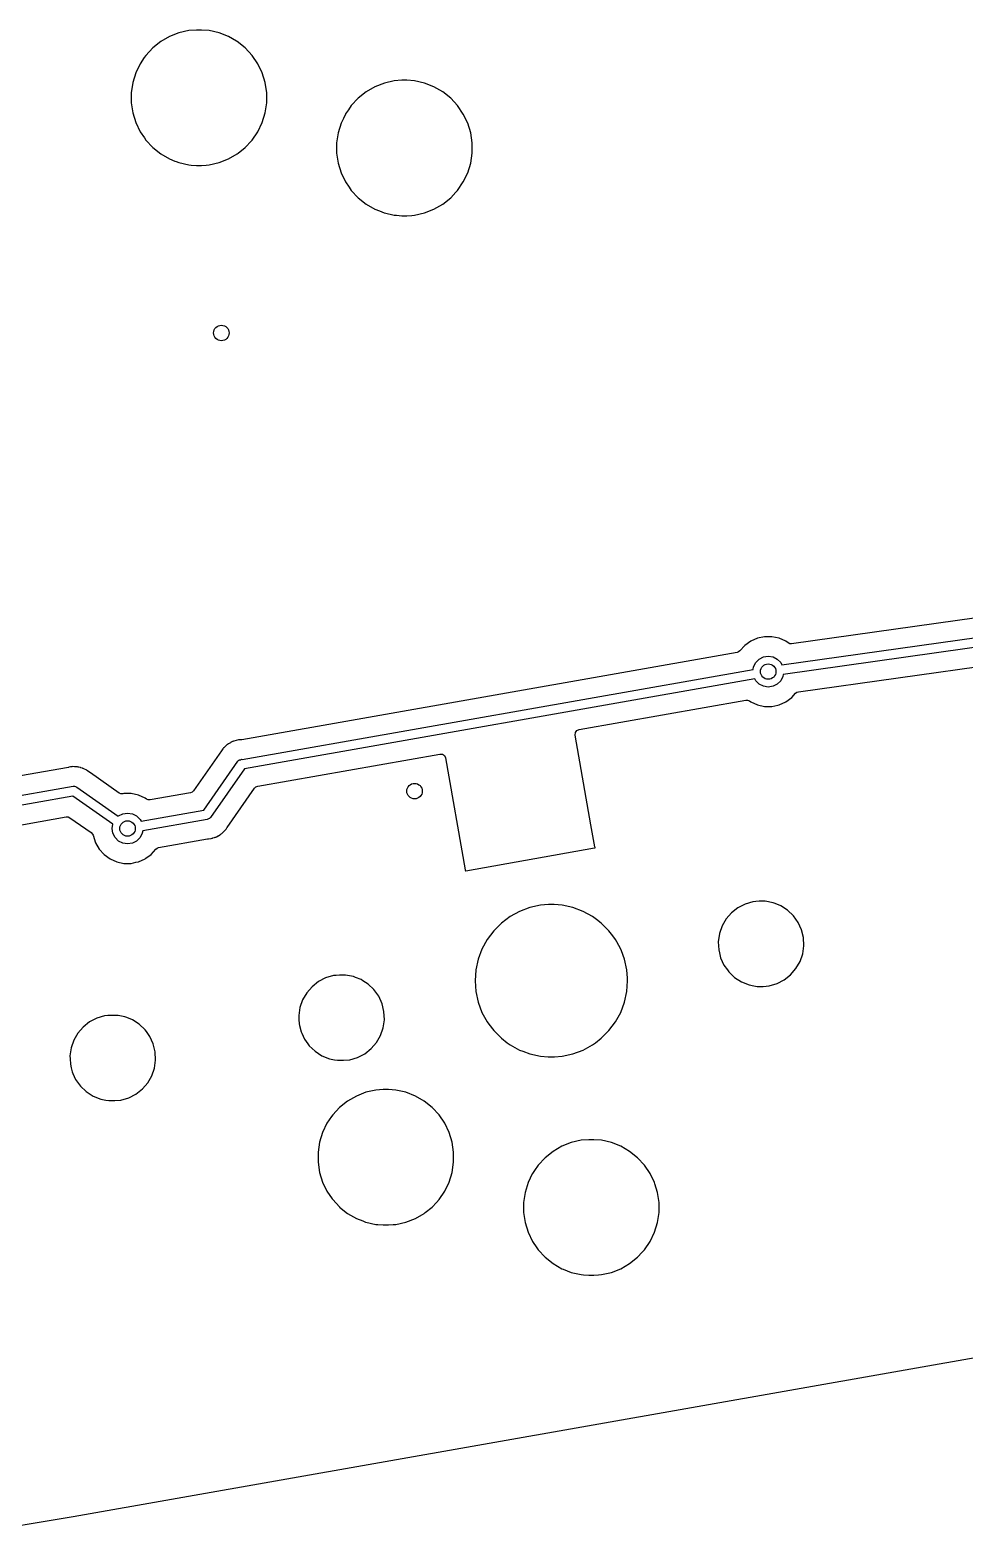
# Model space of a CAD drawing. Extents: x 1.95 to 9.87, y -5.96 to -1.39.
# Drawn here: x 6.896 to 7.847, y -5.902 to -4.376 of the extents above; entities that cross this region are included whole.
import ezdxf

# ---------------------------------------------------------------- set-up
doc = ezdxf.new("R2010")
doc.units = 0
doc.header["$MEASUREMENT"] = 0
doc.layers.add('BLACK', color=7, linetype='CONTINUOUS')

msp = doc.modelspace()

# ---------------------------------------------------------------- linework, layer by layer
at = {"layer": 'BLACK', "linetype": 'CONTINUOUS'}
for p, q in [((7.04761, -4.37862), (7.03799, -4.38239)), ((7.05768, -4.37632), (7.04761, -4.37862)), ((7.0654, -4.37574), (7.05768, -4.37632)), ((7.07056, -4.37574), (7.0654, -4.37574)), ((7.0654, -4.37574), (7.0654, -4.37574)), ((7.07828, -4.37632), (7.07056, -4.37574)), ((7.07056, -4.37574), (7.07056, -4.37574)), ((7.08835, -4.37862), (7.07828, -4.37632)), ((7.09797, -4.38239), (7.08835, -4.37862)), ((7.02097, -4.394), (7.01395, -4.40157)), ((7.02905, -4.38756), (7.02097, -4.394)), ((7.03799, -4.38239), (7.02905, -4.38756)), ((7.10605, -4.38706), (7.09797, -4.38239)), ((7.10691, -4.38756), (7.10605, -4.38706)), ((7.11499, -4.394), (7.10691, -4.38756)), ((7.10691, -4.38756), (7.10691, -4.38756)), ((7.12201, -4.40157), (7.11499, -4.394)), ((7.11499, -4.394), (7.11499, -4.394)), ((7.11499, -4.394), (7.11499, -4.394)), ((7.00813, -4.4101), (7.00365, -4.41941)), ((7.01238, -4.40386), (7.00813, -4.4101)), ((7.01395, -4.40157), (7.01238, -4.40386)), ((7.12783, -4.4101), (7.12201, -4.40157)), ((7.12201, -4.40157), (7.12201, -4.40157)), ((7.12201, -4.40157), (7.12201, -4.40157)), ((7.13231, -4.41941), (7.12783, -4.4101)), ((7.00365, -4.41941), (7.0006, -4.42928)), ((7.13536, -4.42928), (7.13231, -4.41941)), ((7.0006, -4.42928), (6.99906, -4.4395)), ((6.99906, -4.4395), (6.99906, -4.44982)), ((7.1369, -4.4395), (7.13536, -4.42928)), ((7.1369, -4.44982), (7.1369, -4.4395)), ((7.23795, -4.43867), (7.22987, -4.44511)), ((7.24689, -4.43351), (7.23795, -4.43867)), ((7.25651, -4.42974), (7.24689, -4.43351)), ((7.26658, -4.42744), (7.25651, -4.42974)), ((7.2743, -4.42686), (7.26658, -4.42744)), ((7.27946, -4.42686), (7.2743, -4.42686)), ((7.2743, -4.42686), (7.2743, -4.42686)), ((7.28718, -4.42744), (7.27946, -4.42686)), ((7.27946, -4.42686), (7.27946, -4.42686)), ((7.29725, -4.42974), (7.28718, -4.42744)), ((7.30687, -4.43351), (7.29725, -4.42974)), ((7.31581, -4.43867), (7.30687, -4.43351)), ((7.32389, -4.44511), (7.31581, -4.43867)), ((7.31581, -4.43867), (7.31581, -4.43867)), ((6.99906, -4.44982), (7.0006, -4.46004)), ((7.13536, -4.46004), (7.1369, -4.44982)), ((7.22285, -4.45269), (7.21993, -4.45697)), ((7.22987, -4.44511), (7.22285, -4.45269)), ((7.33091, -4.45269), (7.32389, -4.44511)), ((7.32389, -4.44511), (7.32389, -4.44511)), ((7.32389, -4.44511), (7.32389, -4.44511)), ((7.33673, -4.46122), (7.33091, -4.45269)), ((7.33091, -4.45269), (7.33091, -4.45269)), ((7.33091, -4.45269), (7.33091, -4.45269)), ((7.0006, -4.46004), (7.00365, -4.46991)), ((7.00365, -4.46991), (7.00813, -4.47922)), ((7.12783, -4.47922), (7.13231, -4.46991)), ((7.13231, -4.46991), (7.13536, -4.46004)), ((7.21255, -4.47053), (7.2095, -4.4804)), ((7.21477, -4.46591), (7.21255, -4.47053)), ((7.21703, -4.46122), (7.21477, -4.46591)), ((7.21709, -4.46113), (7.21703, -4.46122)), ((7.21993, -4.45697), (7.21709, -4.46113)), ((7.34121, -4.47053), (7.33673, -4.46122)), ((7.34426, -4.4804), (7.34121, -4.47053)), ((7.00813, -4.47922), (7.01246, -4.48558)), ((7.01246, -4.48558), (7.01395, -4.48775)), ((7.12201, -4.48775), (7.12783, -4.47922)), ((7.2095, -4.4804), (7.20796, -4.49061)), ((7.3458, -4.49061), (7.34426, -4.4804)), ((7.01395, -4.48775), (7.02097, -4.49532)), ((7.02097, -4.49532), (7.02097, -4.49532)), ((7.02097, -4.49532), (7.02905, -4.50176)), ((7.02905, -4.50176), (7.03799, -4.50693)), ((7.09797, -4.50693), (7.10691, -4.50176)), ((7.10691, -4.50176), (7.10794, -4.50094)), ((7.10794, -4.50094), (7.11499, -4.49532)), ((7.11499, -4.49532), (7.12132, -4.4885)), ((7.12132, -4.4885), (7.12201, -4.48775)), ((7.12201, -4.48775), (7.12201, -4.48775)), ((7.12201, -4.48775), (7.12201, -4.48775)), ((7.20796, -4.49061), (7.20796, -4.50094)), ((7.20796, -4.50094), (7.2095, -4.51115)), ((7.34426, -4.51115), (7.3458, -4.50094)), ((7.3458, -4.50094), (7.3458, -4.49061)), ((7.03799, -4.50693), (7.04337, -4.50903)), ((7.04337, -4.50903), (7.04465, -4.50954)), ((7.04465, -4.50954), (7.04761, -4.5107)), ((7.04761, -4.5107), (7.05768, -4.513)), ((7.05768, -4.513), (7.05989, -4.51316)), ((7.05989, -4.51316), (7.0654, -4.51358)), ((7.0654, -4.51358), (7.0654, -4.51358)), ((7.0654, -4.51358), (7.07056, -4.51358)), ((7.07056, -4.51358), (7.07538, -4.51322)), ((7.07056, -4.51358), (7.07056, -4.51358)), ((7.07538, -4.51322), (7.07828, -4.513)), ((7.07828, -4.513), (7.08835, -4.5107)), ((7.08835, -4.5107), (7.09797, -4.50693)), ((7.2095, -4.51115), (7.21255, -4.52102)), ((7.34121, -4.52102), (7.34426, -4.51115)), ((7.21255, -4.52102), (7.21703, -4.53033)), ((7.21703, -4.53033), (7.22055, -4.5355)), ((7.33091, -4.53887), (7.33673, -4.53033)), ((7.33673, -4.53033), (7.34121, -4.52102)), ((7.22055, -4.5355), (7.22285, -4.53887)), ((7.22285, -4.53887), (7.22979, -4.54634)), ((7.22979, -4.54634), (7.22987, -4.54644)), ((7.22987, -4.54644), (7.23795, -4.55288)), ((7.31581, -4.55288), (7.32389, -4.54644)), ((7.32389, -4.54644), (7.32926, -4.54065)), ((7.32926, -4.54065), (7.33091, -4.53887)), ((7.33091, -4.53887), (7.33091, -4.53887)), ((7.33091, -4.53887), (7.33091, -4.53887)), ((7.23795, -4.55288), (7.24689, -4.55804)), ((7.24689, -4.55804), (7.2514, -4.55981)), ((7.2514, -4.55981), (7.25627, -4.56172)), ((7.25627, -4.56172), (7.25651, -4.56182)), ((7.25651, -4.56182), (7.26658, -4.56411)), ((7.28718, -4.56411), (7.29725, -4.56182)), ((7.29725, -4.56182), (7.30687, -4.55804)), ((7.30687, -4.55804), (7.31581, -4.55288)), ((7.26658, -4.56411), (7.26879, -4.56428)), ((7.26879, -4.56428), (7.2743, -4.56469)), ((7.2743, -4.56469), (7.2743, -4.56469)), ((7.2743, -4.56469), (7.27946, -4.56469)), ((7.27946, -4.56469), (7.28428, -4.56433)), ((7.27946, -4.56469), (7.27946, -4.56469)), ((7.28428, -4.56433), (7.28718, -4.56411)), ((8.57669, -4.87289), (7.67052, -5.00025)), ((7.66064, -5.02153), (8.5805, -4.89225)), ((8.58175, -4.90202), (7.66201, -5.03128)), ((7.67745, -5.04901), (8.50433, -4.9328)), ((7.62286, -5.00197), (7.61789, -5.00749)), ((7.62889, -4.99759), (7.62286, -5.00197)), ((7.6357, -4.99456), (7.62889, -4.99759)), ((7.64299, -4.99301), (7.6357, -4.99456)), ((7.65044, -4.99301), (7.64299, -4.99301)), ((7.64299, -4.99301), (7.64299, -4.99301)), ((7.65773, -4.99456), (7.65044, -4.99301)), ((7.65044, -4.99301), (7.65044, -4.99301)), ((7.66454, -4.99759), (7.65773, -4.99456)), ((7.66698, -4.99936), (7.66454, -4.99759)), ((7.66866, -5.00015), (7.66698, -4.99936)), ((7.67052, -5.00025), (7.66866, -5.00015)), ((7.61511, -5.00903), (7.11159, -5.09781)), ((7.61663, -5.00849), (7.61511, -5.00903)), ((7.61789, -5.00749), (7.61663, -5.00849)), ((7.63173, -5.02359), (7.63397, -5.0192)), ((7.63397, -5.0192), (7.63746, -5.01572)), ((7.63746, -5.01572), (7.64185, -5.01348)), ((7.64185, -5.01348), (7.64671, -5.01271)), ((7.64671, -5.01271), (7.65158, -5.01348)), ((7.65158, -5.01348), (7.65597, -5.01572)), ((7.65597, -5.01572), (7.65945, -5.0192)), ((7.65945, -5.0192), (7.66064, -5.02153)), ((7.11202, -5.11774), (7.63133, -5.02618)), ((7.63303, -5.03587), (7.11425, -5.12734)), ((7.63133, -5.02618), (7.63173, -5.02359)), ((7.63397, -5.03772), (7.63303, -5.03587)), ((7.66169, -5.03333), (7.65945, -5.03772)), ((7.66201, -5.03128), (7.66169, -5.03333)), ((7.63746, -5.0412), (7.63397, -5.03772)), ((7.64185, -5.04344), (7.63746, -5.0412)), ((7.64671, -5.04421), (7.64185, -5.04344)), ((7.65158, -5.04344), (7.64671, -5.04421)), ((7.65597, -5.0412), (7.65158, -5.04344)), ((7.65945, -5.03772), (7.65597, -5.0412)), ((7.67056, -5.05495), (7.67451, -5.05058)), ((7.67451, -5.05058), (7.67584, -5.04953)), ((7.67584, -5.04953), (7.67745, -5.04901)), ((7.45438, -5.08738), (7.62383, -5.0575)), ((7.62383, -5.0575), (7.62578, -5.05755)), ((7.62578, -5.05755), (7.62755, -5.05836)), ((7.62755, -5.05836), (7.62889, -5.05933)), ((7.62889, -5.05933), (7.62889, -5.05933)), ((7.62889, -5.05933), (7.62889, -5.05933)), ((7.62889, -5.05933), (7.6357, -5.06236)), ((7.6357, -5.06236), (7.64299, -5.06391)), ((7.64299, -5.06391), (7.64299, -5.06391)), ((7.64299, -5.06391), (7.65044, -5.06391)), ((7.65044, -5.06391), (7.65646, -5.06263)), ((7.65044, -5.06391), (7.65044, -5.06391)), ((7.65646, -5.06263), (7.65773, -5.06236)), ((7.65773, -5.06236), (7.66454, -5.05933)), ((7.66454, -5.05933), (7.67056, -5.05495)), ((7.45042, -5.09303), (7.45064, -5.09052)), ((7.46653, -5.18436), (7.45042, -5.09303)), ((7.45064, -5.09052), (7.45209, -5.08845)), ((7.45209, -5.08845), (7.45438, -5.08738)), ((7.09087, -5.10921), (7.06246, -5.1498)), ((7.09104, -5.10896), (7.09087, -5.10921)), ((7.09218, -5.10709), (7.09104, -5.10896)), ((7.09241, -5.10687), (7.09218, -5.10709)), ((7.09301, -5.10617), (7.09241, -5.10687)), ((7.09319, -5.10591), (7.09301, -5.10617)), ((7.09485, -5.10448), (7.09319, -5.10591)), ((7.09507, -5.10428), (7.09485, -5.10448)), ((7.09664, -5.10276), (7.09507, -5.10428)), ((7.09692, -5.1026), (7.09664, -5.10276)), ((7.09767, -5.10207), (7.09692, -5.1026)), ((7.09791, -5.10186), (7.09767, -5.10207)), ((7.09987, -5.10089), (7.09791, -5.10186)), ((7.10014, -5.10075), (7.09987, -5.10089)), ((7.10204, -5.09966), (7.10014, -5.10075)), ((7.10235, -5.09958), (7.10204, -5.09966)), ((7.10321, -5.09925), (7.10235, -5.09958)), ((7.1035, -5.09911), (7.10321, -5.09925)), ((7.10563, -5.09866), (7.1035, -5.09911)), ((7.10593, -5.09859), (7.10563, -5.09866)), ((7.10804, -5.09801), (7.10593, -5.09859)), ((7.10836, -5.09801), (7.10804, -5.09801)), ((7.10927, -5.0979), (7.10836, -5.09801)), ((7.10959, -5.09784), (7.10927, -5.0979)), ((7.11052, -5.09788), (7.10959, -5.09784)), ((7.11159, -5.09781), (7.11052, -5.09788)), ((6.93522, -5.12592), (6.52981, -5.1974)), ((6.93567, -5.12582), (6.93522, -5.12592)), ((6.93733, -5.12536), (6.93567, -5.12582)), ((6.93812, -5.12535), (6.93733, -5.12536)), ((6.93888, -5.12527), (6.93812, -5.12535)), ((6.93966, -5.12514), (6.93888, -5.12527)), ((6.94137, -5.12527), (6.93966, -5.12514)), ((6.94183, -5.12528), (6.94137, -5.12527)), ((6.94355, -5.12525), (6.94183, -5.12528)), ((6.94369, -5.12529), (6.94355, -5.12525)), ((6.94432, -5.12544), (6.94369, -5.12529)), ((6.94507, -5.12555), (6.94432, -5.12544)), ((6.94586, -5.12561), (6.94507, -5.12555)), ((6.94749, -5.12617), (6.94586, -5.12561)), ((6.94793, -5.1263), (6.94749, -5.12617)), ((6.94929, -5.12662), (6.94793, -5.1263)), ((6.9496, -5.12669), (6.94929, -5.12662)), ((6.95001, -5.12691), (6.9496, -5.12669)), ((6.9503, -5.12706), (6.95001, -5.12691)), ((6.951, -5.12737), (6.9503, -5.12706)), ((6.95175, -5.12762), (6.951, -5.12737)), ((7.07276, -5.16944), (7.10755, -5.11976)), ((7.11425, -5.12734), (7.07965, -5.17676)), ((7.10755, -5.11976), (7.10851, -5.11873)), ((7.10851, -5.11873), (7.10884, -5.1186)), ((7.10884, -5.1186), (7.10908, -5.11834)), ((7.10908, -5.11834), (7.1101, -5.11808)), ((7.1101, -5.11808), (7.11107, -5.11768)), ((7.11107, -5.11768), (7.11143, -5.11775)), ((7.11143, -5.11775), (7.11177, -5.11766)), ((7.11177, -5.11766), (7.11202, -5.11774)), ((7.1277, -5.14498), (7.3129, -5.11233)), ((7.3129, -5.11233), (7.31542, -5.11255)), ((7.31542, -5.11255), (7.31749, -5.114)), ((7.31749, -5.114), (7.31856, -5.11629)), ((7.31856, -5.11629), (7.33863, -5.23013)), ((6.95319, -5.12856), (6.95175, -5.12762)), ((6.95358, -5.12879), (6.95319, -5.12856)), ((6.95372, -5.12887), (6.95358, -5.12879)), ((6.95459, -5.12948), (6.95372, -5.12887)), ((6.95461, -5.12949), (6.95459, -5.12948)), ((6.95474, -5.12958), (6.95461, -5.12949)), ((6.95696, -5.13103), (6.95474, -5.12958)), ((6.95705, -5.13109), (6.95696, -5.13103)), ((6.95696, -5.13103), (6.95696, -5.13103)), ((6.95766, -5.13163), (6.95705, -5.13109)), ((6.98676, -5.152), (6.95766, -5.13163)), ((6.45224, -5.23109), (6.94001, -5.14508)), ((6.93972, -5.15513), (6.45352, -5.24086)), ((6.98033, -5.18357), (6.93972, -5.15513)), ((6.94001, -5.14508), (6.94089, -5.14505)), ((6.94089, -5.14505), (6.94106, -5.14501)), ((6.94106, -5.14501), (6.94117, -5.14505)), ((6.94117, -5.14505), (6.94141, -5.14504)), ((6.94141, -5.14504), (6.94254, -5.14551)), ((6.94254, -5.14551), (6.94369, -5.1459)), ((6.94369, -5.1459), (6.98596, -5.17549)), ((6.98685, -5.15206), (6.98676, -5.152)), ((6.98868, -5.15285), (6.98685, -5.15206)), ((6.99066, -5.15284), (6.98868, -5.15285)), ((6.99164, -5.15263), (6.99066, -5.15284)), ((6.99909, -5.15263), (6.99164, -5.15263)), ((7.00638, -5.15418), (6.99909, -5.15263)), ((6.99909, -5.15263), (6.99909, -5.15263)), ((7.01319, -5.15721), (7.00638, -5.15418)), ((7.01453, -5.15819), (7.01319, -5.15721)), ((7.05931, -5.1518), (7.01824, -5.15905)), ((7.06108, -5.15111), (7.05931, -5.1518)), ((7.06246, -5.1498), (7.06108, -5.15111)), ((7.09659, -5.18692), (7.12455, -5.14699)), ((7.12455, -5.14699), (7.12592, -5.14567)), ((7.12592, -5.14567), (7.1277, -5.14498)), ((6.98611, -5.17535), (6.9905, -5.17311)), ((6.9905, -5.17311), (6.99536, -5.17234)), ((6.99536, -5.17234), (7.00023, -5.17311)), ((7.00023, -5.17311), (7.00462, -5.17535)), ((7.00904, -5.18068), (7.07276, -5.16944)), ((7.0163, -5.15899), (7.01453, -5.15819)), ((7.01824, -5.15905), (7.0163, -5.15899)), ((6.79435, -5.20077), (6.93311, -5.1763)), ((6.93311, -5.1763), (6.93501, -5.17635)), ((6.93501, -5.17635), (6.93676, -5.17711)), ((6.93676, -5.17711), (6.95847, -5.19232)), ((6.97961, -5.18809), (6.98033, -5.18357)), ((6.98038, -5.19295), (6.97961, -5.18809)), ((6.98596, -5.17549), (6.98611, -5.17535)), ((7.00462, -5.17535), (7.0081, -5.17883)), ((7.0081, -5.17883), (7.00904, -5.18068)), ((7.07647, -5.17878), (7.01075, -5.19037)), ((7.07757, -5.17824), (7.07647, -5.17878)), ((7.07869, -5.17778), (7.07757, -5.17824)), ((7.07886, -5.1776), (7.07869, -5.17778)), ((7.07896, -5.17755), (7.07886, -5.1776)), ((7.07905, -5.1774), (7.07896, -5.17755)), ((7.07965, -5.17676), (7.07905, -5.1774)), ((7.0955, -5.1888), (7.09634, -5.18731)), ((7.09634, -5.18731), (7.09659, -5.18692)), ((7.47049, -5.20683), (7.46653, -5.18436)), ((6.95847, -5.19232), (6.95988, -5.19384)), ((6.95988, -5.19384), (6.96027, -5.19503)), ((6.96027, -5.19503), (6.96033, -5.19501)), ((6.96033, -5.19501), (6.9628, -5.20259)), ((6.9628, -5.20259), (6.96652, -5.20904)), ((6.98262, -5.19734), (6.98038, -5.19295)), ((6.98611, -5.20083), (6.98262, -5.19734)), ((6.9905, -5.20306), (6.98611, -5.20083)), ((6.99536, -5.20383), (6.9905, -5.20306)), ((7.00023, -5.20306), (6.99536, -5.20383)), ((7.00462, -5.20083), (7.00023, -5.20306)), ((7.0081, -5.19734), (7.00462, -5.20083)), ((7.01034, -5.19295), (7.0081, -5.19734)), ((7.01075, -5.19037), (7.01034, -5.19295)), ((7.02696, -5.20752), (7.07669, -5.19875)), ((7.07669, -5.19875), (7.0775, -5.1987)), ((7.0775, -5.1987), (7.07761, -5.19868)), ((7.07761, -5.19868), (7.0802, -5.19813)), ((7.07761, -5.19868), (7.07761, -5.19868)), ((7.0802, -5.19813), (7.08035, -5.19811)), ((7.08035, -5.19811), (7.08142, -5.19792)), ((7.08142, -5.19792), (7.08157, -5.19787)), ((7.08157, -5.19787), (7.08202, -5.19776)), ((7.08202, -5.19776), (7.0837, -5.1974)), ((7.0837, -5.1974), (7.08441, -5.19705)), ((7.08441, -5.19705), (7.08512, -5.19677)), ((7.08512, -5.19677), (7.08587, -5.19654)), ((7.08587, -5.19654), (7.08734, -5.19564)), ((7.08734, -5.19564), (7.08774, -5.19542)), ((7.08774, -5.19542), (7.08928, -5.19466)), ((7.08928, -5.19466), (7.08988, -5.19414)), ((7.08988, -5.19414), (7.0905, -5.19369)), ((7.0905, -5.19369), (7.09117, -5.19328)), ((7.09117, -5.19328), (7.09237, -5.19204)), ((7.09237, -5.19204), (7.0927, -5.19173)), ((7.0927, -5.19173), (7.09401, -5.19061)), ((7.09401, -5.19061), (7.09446, -5.18996)), ((7.09446, -5.18996), (7.09495, -5.18937)), ((7.09495, -5.18937), (7.09549, -5.1888)), ((7.09549, -5.1888), (7.09549, -5.1888)), ((7.09549, -5.1888), (7.0955, -5.1888)), ((6.96652, -5.20904), (6.97151, -5.21458)), ((6.97151, -5.21458), (6.97754, -5.21896)), ((6.97754, -5.21896), (6.98435, -5.22199)), ((7.00638, -5.22199), (7.01319, -5.21896)), ((7.01319, -5.21896), (7.01405, -5.21833)), ((7.01405, -5.21833), (7.01921, -5.21458)), ((7.01921, -5.21458), (7.0218, -5.2117)), ((7.0218, -5.2117), (7.02418, -5.20906)), ((7.02418, -5.20906), (7.02544, -5.20806)), ((7.02544, -5.20806), (7.02696, -5.20752)), ((7.33928, -5.23102), (7.47016, -5.20794)), ((7.47016, -5.20794), (7.47065, -5.20786)), ((7.4705, -5.20687), (7.47049, -5.20683)), ((7.47051, -5.2069), (7.4705, -5.20687)), ((7.47062, -5.20757), (7.47051, -5.2069)), ((7.47067, -5.2078), (7.47062, -5.20757)), ((7.47065, -5.20786), (7.47066, -5.20785)), ((7.47065, -5.20786), (7.47065, -5.20786)), ((7.47066, -5.20785), (7.47067, -5.20781)), ((7.47066, -5.20785), (7.47066, -5.20785)), ((7.47067, -5.20781), (7.47067, -5.2078)), ((6.98435, -5.22199), (6.99164, -5.22354)), ((6.99164, -5.22354), (6.99164, -5.22354)), ((6.99164, -5.22354), (6.99909, -5.22354)), ((6.99909, -5.22354), (7.00395, -5.22251)), ((6.99909, -5.22354), (6.99909, -5.22354)), ((7.00395, -5.22251), (7.00638, -5.22199)), ((7.33863, -5.23013), (7.33863, -5.23015)), ((7.33863, -5.23015), (7.3388, -5.23108)), ((7.3388, -5.23108), (7.3388, -5.23109)), ((7.3388, -5.23109), (7.33881, -5.2311)), ((7.33881, -5.2311), (7.33882, -5.2311)), ((7.33882, -5.2311), (7.33883, -5.2311)), ((7.33883, -5.2311), (7.33927, -5.23102)), ((7.33927, -5.23102), (7.33928, -5.23102)), ((7.6312, -5.26258), (7.62326, -5.26492)), ((7.63395, -5.26232), (7.6312, -5.26258)), ((7.63738, -5.26199), (7.63395, -5.26232)), ((7.64359, -5.26199), (7.63738, -5.26199)), ((7.65172, -5.26356), (7.64359, -5.26199)), ((7.64359, -5.26199), (7.64359, -5.26199)), ((7.65365, -5.26433), (7.65172, -5.26356)), ((7.65172, -5.26356), (7.65172, -5.26356)), ((7.65172, -5.26356), (7.65172, -5.26356)), ((7.65941, -5.26664), (7.65365, -5.26433)), ((7.38427, -5.27771), (7.37541, -5.28434)), ((7.39398, -5.27241), (7.38427, -5.27771)), ((7.40435, -5.26854), (7.39398, -5.27241)), ((7.41516, -5.26619), (7.40435, -5.26854)), ((7.42344, -5.26559), (7.41516, -5.26619)), ((7.42897, -5.26559), (7.42344, -5.26559)), ((7.42344, -5.26559), (7.42344, -5.26559)), ((7.43724, -5.26619), (7.42897, -5.26559)), ((7.42897, -5.26559), (7.42897, -5.26559)), ((7.44805, -5.26854), (7.43724, -5.26619)), ((7.45842, -5.27241), (7.44805, -5.26854)), ((7.46813, -5.27771), (7.45842, -5.27241)), ((7.47199, -5.28059), (7.46813, -5.27771)), ((7.60397, -5.28009), (7.59983, -5.28726)), ((7.60939, -5.27383), (7.60397, -5.28009)), ((7.6159, -5.26871), (7.60939, -5.27383)), ((7.62326, -5.26492), (7.6159, -5.26871)), ((7.66637, -5.27112), (7.65941, -5.26664)), ((7.66638, -5.27112), (7.66637, -5.27112)), ((7.67237, -5.27683), (7.66638, -5.27112)), ((7.66638, -5.27112), (7.66638, -5.27112)), ((7.67717, -5.28358), (7.67237, -5.27683)), ((7.67237, -5.27683), (7.67237, -5.27683)), ((7.36759, -5.29217), (7.36096, -5.30102)), ((7.37541, -5.28434), (7.36759, -5.29217)), ((7.47699, -5.28434), (7.47199, -5.28059)), ((7.48482, -5.29217), (7.47699, -5.28434)), ((7.48862, -5.29724), (7.48482, -5.29217)), ((7.59712, -5.29509), (7.59594, -5.30328)), ((7.59983, -5.28726), (7.59712, -5.29509)), ((7.68061, -5.29111), (7.67717, -5.28358)), ((7.67717, -5.28358), (7.67717, -5.28358)), ((7.67717, -5.28358), (7.67717, -5.28358)), ((7.68256, -5.29916), (7.68061, -5.29111)), ((7.36096, -5.30102), (7.35565, -5.31074)), ((7.49145, -5.30102), (7.48862, -5.29724)), ((7.49268, -5.30328), (7.49145, -5.30102)), ((7.49675, -5.31074), (7.49268, -5.30328)), ((7.59594, -5.30328), (7.59633, -5.31155)), ((7.68178, -5.31562), (7.68296, -5.30743)), ((7.68296, -5.30743), (7.68256, -5.29916)), ((7.35178, -5.32111), (7.34943, -5.33192)), ((7.35565, -5.31074), (7.35178, -5.32111)), ((7.49747, -5.31267), (7.49675, -5.31074)), ((7.50062, -5.32111), (7.49747, -5.31267)), ((7.50297, -5.33192), (7.50062, -5.32111)), ((7.59633, -5.31155), (7.5971, -5.31474)), ((7.5971, -5.31474), (7.59828, -5.3196)), ((7.59828, -5.3196), (7.60002, -5.3234)), ((7.60002, -5.3234), (7.60172, -5.32714)), ((7.67493, -5.33062), (7.67907, -5.32345)), ((7.67907, -5.32345), (7.68178, -5.31562)), ((7.19677, -5.34012), (7.18941, -5.34391)), ((7.20471, -5.33779), (7.19677, -5.34012)), ((7.20746, -5.33752), (7.20471, -5.33779)), ((7.21089, -5.3372), (7.20746, -5.33752)), ((7.2171, -5.3372), (7.21089, -5.3372)), ((7.22523, -5.33876), (7.2171, -5.3372)), ((7.2171, -5.3372), (7.2171, -5.3372)), ((7.22716, -5.33953), (7.22523, -5.33876)), ((7.22523, -5.33876), (7.22523, -5.33876)), ((7.22523, -5.33876), (7.22523, -5.33876)), ((7.23292, -5.34184), (7.22716, -5.33953)), ((7.34943, -5.33192), (7.34864, -5.34296)), ((7.50357, -5.34022), (7.50297, -5.33192)), ((7.50376, -5.34294), (7.50357, -5.34022)), ((7.60172, -5.32714), (7.60519, -5.33201)), ((7.60519, -5.33201), (7.60653, -5.33388)), ((7.60653, -5.33388), (7.61252, -5.3396)), ((7.61252, -5.3396), (7.61252, -5.3396)), ((7.61252, -5.3396), (7.61252, -5.3396)), ((7.61252, -5.3396), (7.61949, -5.34407)), ((7.663, -5.342), (7.66941, -5.33696)), ((7.66941, -5.33696), (7.66951, -5.33688)), ((7.66951, -5.33688), (7.67493, -5.33062)), ((7.17747, -5.35529), (7.17333, -5.36246)), ((7.1829, -5.34903), (7.17747, -5.35529)), ((7.18941, -5.34391), (7.1829, -5.34903)), ((7.23465, -5.34296), (7.23292, -5.34184)), ((7.23988, -5.34632), (7.23465, -5.34296)), ((7.24588, -5.35203), (7.23988, -5.34632)), ((7.23988, -5.34632), (7.23988, -5.34632)), ((7.23988, -5.34632), (7.23988, -5.34632)), ((7.25068, -5.35878), (7.24588, -5.35203)), ((7.24588, -5.35203), (7.24588, -5.35203)), ((7.34864, -5.34296), (7.34943, -5.35399)), ((7.34943, -5.35399), (7.35178, -5.36481)), ((7.50062, -5.36481), (7.50297, -5.35399)), ((7.50297, -5.35399), (7.50376, -5.34296)), ((7.50376, -5.34296), (7.50376, -5.34294)), ((7.61949, -5.34407), (7.61949, -5.34407)), ((7.61949, -5.34407), (7.62718, -5.34715)), ((7.62718, -5.34715), (7.63225, -5.34813)), ((7.63225, -5.34813), (7.63531, -5.34872)), ((7.63531, -5.34872), (7.63531, -5.34872)), ((7.63531, -5.34872), (7.64151, -5.34872)), ((7.64151, -5.34872), (7.64769, -5.34813)), ((7.64151, -5.34872), (7.64151, -5.34872)), ((7.64769, -5.34813), (7.65564, -5.34579)), ((7.65564, -5.34579), (7.663, -5.342)), ((7.17063, -5.37029), (7.16945, -5.37847)), ((7.17333, -5.36246), (7.17063, -5.37029)), ((7.25412, -5.36631), (7.25068, -5.35878)), ((7.25068, -5.35878), (7.25068, -5.35878)), ((7.25068, -5.35878), (7.25068, -5.35878)), ((7.25607, -5.37436), (7.25412, -5.36631)), ((7.35178, -5.36481), (7.35565, -5.37518)), ((7.49675, -5.37518), (7.50062, -5.36481)), ((6.95679, -5.38493), (6.95028, -5.39005)), ((6.96415, -5.38113), (6.95679, -5.38493)), ((6.97209, -5.3788), (6.96415, -5.38113)), ((6.97541, -5.37848), (6.97209, -5.3788)), ((6.97827, -5.37821), (6.97541, -5.37848)), ((6.98448, -5.37821), (6.97827, -5.37821)), ((6.9859, -5.37848), (6.98448, -5.37821)), ((6.98448, -5.37821), (6.98448, -5.37821)), ((6.99261, -5.37978), (6.9859, -5.37848)), ((6.99453, -5.38055), (6.99261, -5.37978)), ((6.99261, -5.37978), (6.99261, -5.37978)), ((6.99261, -5.37978), (6.99261, -5.37978)), ((7.0003, -5.38286), (6.99453, -5.38055)), ((7.00726, -5.38733), (7.0003, -5.38286)), ((7.16945, -5.37847), (7.16945, -5.37848)), ((7.16945, -5.37848), (7.16964, -5.38246)), ((7.16964, -5.38246), (7.16984, -5.38676)), ((7.16984, -5.38676), (7.17029, -5.38861)), ((7.25529, -5.39083), (7.25647, -5.38263)), ((7.25647, -5.38263), (7.25607, -5.37436)), ((7.35565, -5.37518), (7.36096, -5.38489)), ((7.36096, -5.38489), (7.36278, -5.38732)), ((7.48482, -5.39375), (7.49145, -5.38489)), ((7.49145, -5.38489), (7.49675, -5.37518)), ((6.94485, -5.39631), (6.94071, -5.40348)), ((6.95028, -5.39005), (6.94485, -5.39631)), ((7.01326, -5.39305), (7.00726, -5.38733)), ((7.00726, -5.38733), (7.00726, -5.38733)), ((7.00726, -5.38733), (7.00726, -5.38733)), ((7.0145, -5.39479), (7.01326, -5.39305)), ((7.01806, -5.39979), (7.0145, -5.39479)), ((7.0215, -5.40733), (7.01806, -5.39979)), ((7.01806, -5.39979), (7.01806, -5.39979)), ((7.01806, -5.39979), (7.01806, -5.39979)), ((7.17029, -5.38861), (7.17179, -5.3948)), ((7.17179, -5.3948), (7.17247, -5.39629)), ((7.17247, -5.39629), (7.17523, -5.40234)), ((7.24844, -5.40582), (7.25258, -5.39865)), ((7.25258, -5.39865), (7.25529, -5.39083)), ((7.36278, -5.38732), (7.36759, -5.39375)), ((7.36759, -5.39375), (7.37541, -5.40157)), ((7.37541, -5.40157), (7.38144, -5.40609)), ((7.47096, -5.40609), (7.47699, -5.40157)), ((7.47699, -5.40157), (7.48482, -5.39375)), ((6.938, -5.4113), (6.93683, -5.41949)), ((6.94071, -5.40348), (6.938, -5.4113)), ((7.02345, -5.41537), (7.0215, -5.40733)), ((7.02385, -5.42365), (7.02345, -5.41537)), ((7.17523, -5.40234), (7.17878, -5.40731)), ((7.17878, -5.40731), (7.18004, -5.40908)), ((7.18004, -5.40908), (7.18603, -5.4148)), ((7.18603, -5.4148), (7.18603, -5.4148)), ((7.18603, -5.4148), (7.18603, -5.4148)), ((7.18603, -5.4148), (7.193, -5.41927)), ((7.22915, -5.421), (7.23651, -5.4172)), ((7.23651, -5.4172), (7.24302, -5.41208)), ((7.24302, -5.41208), (7.24844, -5.40582)), ((7.38144, -5.40609), (7.38427, -5.4082)), ((7.38427, -5.4082), (7.39398, -5.41351)), ((7.39398, -5.41351), (7.3974, -5.41478)), ((7.3974, -5.41478), (7.40435, -5.41737)), ((7.40435, -5.41737), (7.41516, -5.41973)), ((7.43724, -5.41973), (7.44805, -5.41737)), ((7.44805, -5.41737), (7.45842, -5.41351)), ((7.45842, -5.41351), (7.46813, -5.4082)), ((7.46813, -5.4082), (7.47096, -5.40609)), ((6.93683, -5.41949), (6.93683, -5.4195)), ((6.93683, -5.4195), (6.93696, -5.42235)), ((6.93696, -5.42235), (6.93722, -5.42777)), ((6.93722, -5.42777), (6.93813, -5.43151)), ((6.93813, -5.43151), (6.93917, -5.43582)), ((7.01996, -5.43967), (7.02267, -5.43184)), ((7.02267, -5.43184), (7.02385, -5.42365)), ((7.193, -5.41927), (7.193, -5.41927)), ((7.193, -5.41927), (7.20068, -5.42235)), ((7.20068, -5.42235), (7.20576, -5.42333)), ((7.20576, -5.42333), (7.20882, -5.42392)), ((7.20882, -5.42392), (7.20882, -5.42392)), ((7.20882, -5.42392), (7.21502, -5.42392)), ((7.21502, -5.42392), (7.2212, -5.42333)), ((7.21502, -5.42392), (7.21502, -5.42392)), ((7.2212, -5.42333), (7.22915, -5.421)), ((7.41516, -5.41973), (7.42285, -5.42028)), ((7.42285, -5.42028), (7.42344, -5.42032)), ((7.42344, -5.42032), (7.42344, -5.42032)), ((7.42344, -5.42032), (7.42897, -5.42032)), ((7.42897, -5.42032), (7.42952, -5.42028)), ((7.42897, -5.42032), (7.42897, -5.42032)), ((7.42952, -5.42028), (7.43724, -5.41973)), ((6.93917, -5.43582), (6.93986, -5.43732)), ((6.93986, -5.43732), (6.94261, -5.44335)), ((6.94261, -5.44335), (6.94663, -5.44899)), ((7.0104, -5.4531), (7.01582, -5.44684)), ((7.01582, -5.44684), (7.01996, -5.43967)), ((6.94663, -5.44899), (6.94742, -5.4501)), ((6.94742, -5.4501), (6.95341, -5.45581)), ((6.95341, -5.45581), (6.95341, -5.45581)), ((6.95341, -5.45581), (6.95341, -5.45581)), ((6.95341, -5.45581), (6.96038, -5.46029)), ((6.96038, -5.46029), (6.96038, -5.46029)), ((6.96038, -5.46029), (6.96806, -5.46337)), ((6.98858, -5.46435), (6.99653, -5.46201)), ((6.99653, -5.46201), (7.00389, -5.45822)), ((7.00389, -5.45822), (7.0104, -5.4531)), ((7.22799, -5.46027), (7.21905, -5.46543)), ((7.23761, -5.45649), (7.22799, -5.46027)), ((7.24768, -5.4542), (7.23761, -5.45649)), ((7.2554, -5.45362), (7.24768, -5.4542)), ((7.26056, -5.45362), (7.2554, -5.45362)), ((7.2554, -5.45362), (7.2554, -5.45362)), ((7.26828, -5.4542), (7.26056, -5.45362)), ((7.26056, -5.45362), (7.26056, -5.45362)), ((7.27835, -5.45649), (7.26828, -5.4542)), ((7.28797, -5.46027), (7.27835, -5.45649)), ((7.29691, -5.46543), (7.28797, -5.46027)), ((6.96806, -5.46337), (6.97314, -5.46435)), ((6.97314, -5.46435), (6.9762, -5.46494)), ((6.9762, -5.46494), (6.9762, -5.46494)), ((6.9762, -5.46494), (6.9824, -5.46494)), ((6.9824, -5.46494), (6.98858, -5.46435)), ((6.9824, -5.46494), (6.9824, -5.46494)), ((7.21097, -5.47187), (7.20395, -5.47944)), ((7.21905, -5.46543), (7.21097, -5.47187)), ((7.30499, -5.47187), (7.29691, -5.46543)), ((7.29691, -5.46543), (7.29691, -5.46543)), ((7.31201, -5.47944), (7.30499, -5.47187)), ((7.30499, -5.47187), (7.30499, -5.47187)), ((7.30499, -5.47187), (7.30499, -5.47187)), ((7.19813, -5.48798), (7.19365, -5.49729)), ((7.20287, -5.48103), (7.19813, -5.48798)), ((7.20395, -5.47944), (7.20287, -5.48103)), ((7.31783, -5.48798), (7.31201, -5.47944)), ((7.31201, -5.47944), (7.31201, -5.47944)), ((7.31201, -5.47944), (7.31201, -5.47944)), ((7.32231, -5.49729), (7.31783, -5.48798)), ((7.1906, -5.50716), (7.18906, -5.51737)), ((7.19365, -5.49729), (7.1906, -5.50716)), ((7.32536, -5.50716), (7.32231, -5.49729)), ((7.3269, -5.51737), (7.32536, -5.50716)), ((7.44651, -5.50761), (7.43689, -5.51138)), ((7.45658, -5.50531), (7.44651, -5.50761)), ((7.4643, -5.50473), (7.45658, -5.50531)), ((7.46946, -5.50473), (7.4643, -5.50473)), ((7.4643, -5.50473), (7.4643, -5.50473)), ((7.47718, -5.50531), (7.46946, -5.50473)), ((7.46946, -5.50473), (7.46946, -5.50473)), ((7.48725, -5.50761), (7.47718, -5.50531)), ((7.49687, -5.51138), (7.48725, -5.50761)), ((7.18906, -5.51737), (7.18906, -5.5277)), ((7.3269, -5.5277), (7.3269, -5.51737)), ((7.41987, -5.52299), (7.41285, -5.53056)), ((7.42795, -5.51655), (7.41987, -5.52299)), ((7.43689, -5.51138), (7.42795, -5.51655)), ((7.50581, -5.51655), (7.49687, -5.51138)), ((7.51389, -5.52299), (7.50581, -5.51655)), ((7.50581, -5.51655), (7.50581, -5.51655)), ((7.52091, -5.53056), (7.51389, -5.52299)), ((7.51389, -5.52299), (7.51389, -5.52299)), ((7.51389, -5.52299), (7.51389, -5.52299)), ((7.18906, -5.5277), (7.1906, -5.53791)), ((7.1906, -5.53791), (7.19365, -5.54778)), ((7.32231, -5.54778), (7.32536, -5.53791)), ((7.32536, -5.53791), (7.3269, -5.5277)), ((7.40703, -5.53909), (7.40682, -5.53953)), ((7.40704, -5.53908), (7.40703, -5.53909)), ((7.40918, -5.53594), (7.40704, -5.53908)), ((7.41285, -5.53056), (7.40918, -5.53594)), ((7.52673, -5.53909), (7.52091, -5.53056)), ((7.52091, -5.53056), (7.52091, -5.53056)), ((7.52091, -5.53056), (7.52091, -5.53056)), ((7.53121, -5.5484), (7.52673, -5.53909)), ((7.19365, -5.54778), (7.19813, -5.55709)), ((7.31783, -5.55709), (7.32231, -5.54778)), ((7.40255, -5.5484), (7.3995, -5.55827)), ((7.40682, -5.53953), (7.40255, -5.5484)), ((7.53157, -5.54954), (7.53121, -5.5484)), ((7.53426, -5.55827), (7.53157, -5.54954)), ((7.19813, -5.55709), (7.20348, -5.56494)), ((7.20348, -5.56494), (7.20395, -5.56562)), ((7.20395, -5.56562), (7.21077, -5.57298)), ((7.30499, -5.5732), (7.30937, -5.56847)), ((7.30937, -5.56847), (7.31201, -5.56562)), ((7.31201, -5.56562), (7.31783, -5.55709)), ((7.31201, -5.56562), (7.31201, -5.56562)), ((7.31201, -5.56562), (7.31201, -5.56562)), ((7.3995, -5.55827), (7.39796, -5.56848)), ((7.39796, -5.56848), (7.39796, -5.57881)), ((7.5358, -5.56848), (7.53426, -5.55827)), ((7.5358, -5.57881), (7.5358, -5.56848)), ((7.21077, -5.57298), (7.21097, -5.5732)), ((7.21097, -5.5732), (7.21905, -5.57964)), ((7.21905, -5.57964), (7.22799, -5.5848)), ((7.22799, -5.5848), (7.23462, -5.5874)), ((7.27835, -5.58857), (7.28797, -5.5848)), ((7.28797, -5.5848), (7.29691, -5.57964)), ((7.29691, -5.57964), (7.29794, -5.57881)), ((7.29794, -5.57881), (7.30499, -5.5732)), ((7.39796, -5.57881), (7.3995, -5.58903)), ((7.53426, -5.58903), (7.5358, -5.57881)), ((7.23462, -5.5874), (7.2374, -5.58849)), ((7.2374, -5.58849), (7.23761, -5.58857)), ((7.23761, -5.58857), (7.24768, -5.59087)), ((7.24768, -5.59087), (7.24989, -5.59104)), ((7.24989, -5.59104), (7.2554, -5.59145)), ((7.2554, -5.59145), (7.2554, -5.59145)), ((7.2554, -5.59145), (7.26056, -5.59145)), ((7.26056, -5.59145), (7.26538, -5.59109)), ((7.26056, -5.59145), (7.26056, -5.59145)), ((7.26538, -5.59109), (7.26828, -5.59087)), ((7.26828, -5.59087), (7.27835, -5.58857)), ((7.3995, -5.58903), (7.40255, -5.5989)), ((7.40255, -5.5989), (7.40703, -5.6082)), ((7.52673, -5.6082), (7.53121, -5.5989)), ((7.53121, -5.5989), (7.53426, -5.58903)), ((7.40703, -5.6082), (7.41149, -5.61475)), ((7.41149, -5.61475), (7.41285, -5.61674)), ((7.52091, -5.61674), (7.52673, -5.6082)), ((7.41285, -5.61674), (7.41987, -5.62431)), ((7.41987, -5.62431), (7.41987, -5.62431)), ((7.41987, -5.62431), (7.42795, -5.63075)), ((7.42795, -5.63075), (7.43689, -5.63592)), ((7.49687, -5.63592), (7.50581, -5.63075)), ((7.50581, -5.63075), (7.51389, -5.62431)), ((7.51389, -5.62431), (7.51863, -5.6192)), ((7.51863, -5.6192), (7.52091, -5.61674)), ((7.52091, -5.61674), (7.52091, -5.61674)), ((7.52091, -5.61674), (7.52091, -5.61674)), ((7.43689, -5.63592), (7.43816, -5.63641)), ((7.43816, -5.63641), (7.44647, -5.63967)), ((7.44647, -5.63967), (7.44651, -5.63969)), ((7.44651, -5.63969), (7.45658, -5.64199)), ((7.45658, -5.64199), (7.45879, -5.64215)), ((7.45879, -5.64215), (7.4643, -5.64257)), ((7.4643, -5.64257), (7.4643, -5.64257)), ((7.4643, -5.64257), (7.46946, -5.64257)), ((7.46946, -5.64257), (7.47428, -5.64221)), ((7.46946, -5.64257), (7.46946, -5.64257)), ((7.47428, -5.64221), (7.47718, -5.64199)), ((7.47718, -5.64199), (7.48725, -5.63969)), ((7.48725, -5.63969), (7.49687, -5.63592)), ((8.09708, -5.68442), (6.94017, -5.88841)), ((6.94013, -5.88842), (6.91572, -5.89253)), ((6.94017, -5.88841), (6.94013, -5.88842)), ((6.91572, -5.89253), (6.8604, -5.90178))]:
    msp.add_line(p, q, dxfattribs=at)
at = {"layer": 'BLACK'}
for centre in [(7.09075, -4.68398), (7.64671, -5.02846), (7.28717, -5.15008), (6.99536, -5.18809)]:
    msp.add_circle(centre, 0.00787, dxfattribs=at)

doc.saveas('drawing.dxf')
